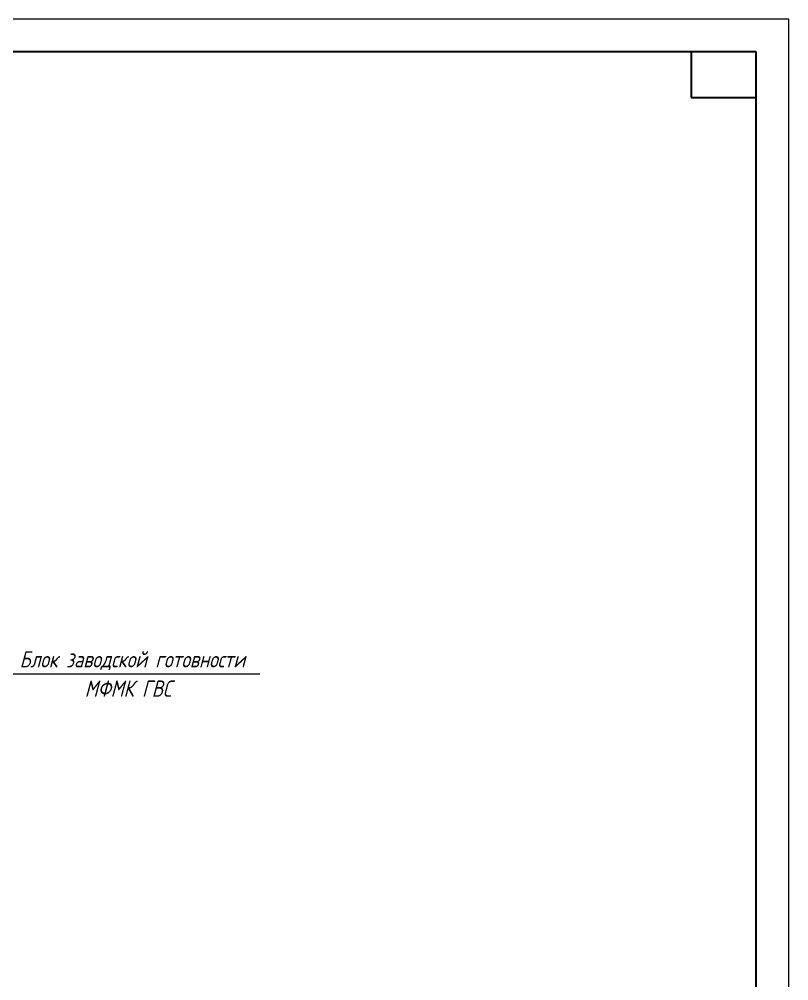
# Model space of a CAD drawing. Header units: millimetres. Extents: x -8689834 to 9419935, y 0 to 233063.
# Drawn here: x -415701 to -409799, y 225687 to 233063 of the extents above; entities that cross this region are included whole.
import ezdxf
from ezdxf.enums import TextEntityAlignment as Align

# ---------------------------------------------------------------- set-up
doc = ezdxf.new("R2010")
doc.units = ezdxf.units.MM
doc.header["$MEASUREMENT"] = 0
doc.set_wipeout_variables(frame=1)
doc.layers.get('0').update_dxf_attribs({"color": 250, "lineweight": 9})
doc.layers.add('0 Текст штампов', color=7, linetype='Continuous', lineweight=15)
doc.styles.add('МОЭК-Проект', font='', dxfattribs={"oblique": 15})
doc.styles.get('МОЭК-Проект').set_extended_font_data('GOST_type_A')

# ---------------------------------------------------------------- blocks, each defined once
blk = doc.blocks.new('*U1747')
at = {"layer": '0 Текст штампов'}
for p, q in [((70.31, 398.94), (-349.69, 398.94)), ((70.31, -195.06), (70.31, 398.94))]:
    blk.add_line(p, q, dxfattribs=at)
at = {"layer": '0 Текст штампов', "lineweight": 30}
for p, q in [((65.31, 393.94), (-329.69, 393.94)), ((65.31, 393.94), (55.31, 393.94)), ((55.31, 393.94), (55.31, 386.94)), ((65.31, -190.06), (65.31, 393.94)), ((65.31, 386.94), (65.31, 393.94)), ((55.31, 386.94), (65.31, 386.94))]:
    blk.add_line(p, q, dxfattribs=at)
blk = doc.blocks.new('*U1903')
blk.add_line((-120.81, 262.4), (-49.95, 298.5))
at = {"color": 7, "true_color": 0xffffff}
for points in [[(-48.95, 299), (-11.84, 299), (-11.84, 302.5), (-48.95, 302.5)], [(-38.08, 294.5), (-22.71, 294.5), (-22.71, 298), (-38.08, 298)]]:
    blk.add_wipeout(points, dxfattribs=at)
blk.add_line((-49.95, 298.5), (-10.84, 298.5))
at = {"style": 'МОЭК-Проект', "oblique": 15}
blk.add_text('Блок заводской готовности', height=2.5, dxfattribs=at).set_placement((-30.39, 299.5), align=Align.CENTER)
blk.add_text('МФМК ГВС ', height=2.5, dxfattribs=at).set_placement((-30.39, 297.5), align=Align.TOP_CENTER)

msp = doc.modelspace()

# ---------------------------------------------------------------- block references
at = {"layer": '0 Текст штампов', "xscale": 50, "yscale": 50, "zscale": 50}
msp.add_blockref('*U1747', (-413314.257, 213115.736), dxfattribs=at)

# ---------------------------------------------------------------- next in the draw order: block references
at = {"xscale": 50, "yscale": 50, "zscale": 50}
msp.add_blockref('*U1903', (-413314.257, 213115.736), dxfattribs=at)

doc.saveas('drawing.dxf')
